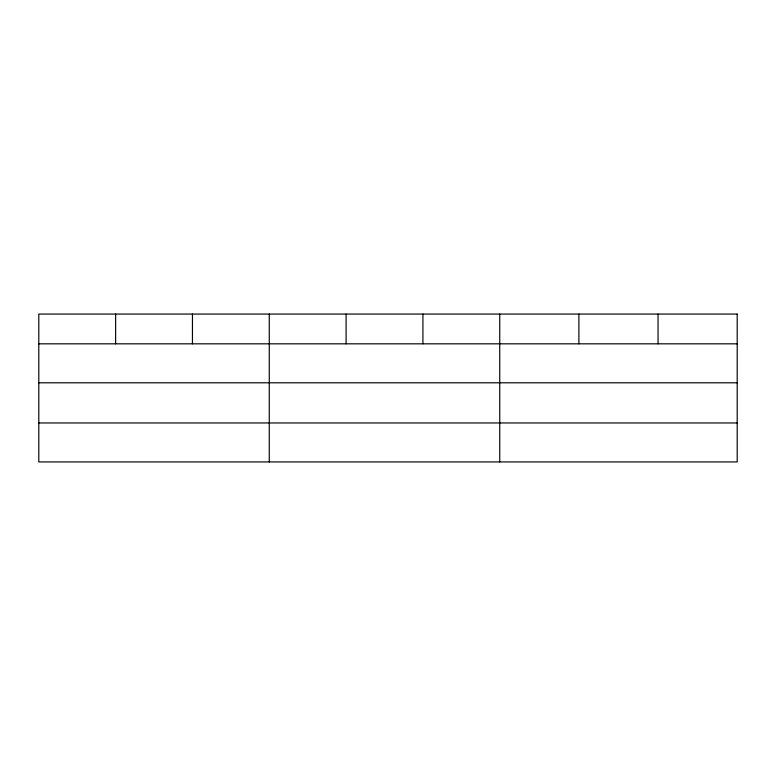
<?xml version="1.0" encoding="UTF-8"?>
<svg xmlns="http://www.w3.org/2000/svg" width="776" height="776" viewBox="0 0 776 776"><rect width="100%" height="100%" fill="white"/><g stroke="black" fill="none" stroke-linecap="round" stroke-linejoin="round"><path stroke-width="1.16" d="M38.8 343.826L737.2 343.826M38.8 382.801L737.2 382.801M38.8 422.959L737.2 422.959M658.048 314.067L658.048 343.826M578.896 314.067L578.896 343.826M499.744 314.067L499.744 461.933M422.92 314.067L422.92 343.826M346.096 314.067L346.096 343.826M269.272 314.067L269.272 461.933M192.448 314.067L192.448 343.826M115.624 314.067L115.624 343.826M737.2 314.067L38.8 314.067L38.8 461.933L737.2 461.933L737.2 314.067"/></g></svg>
